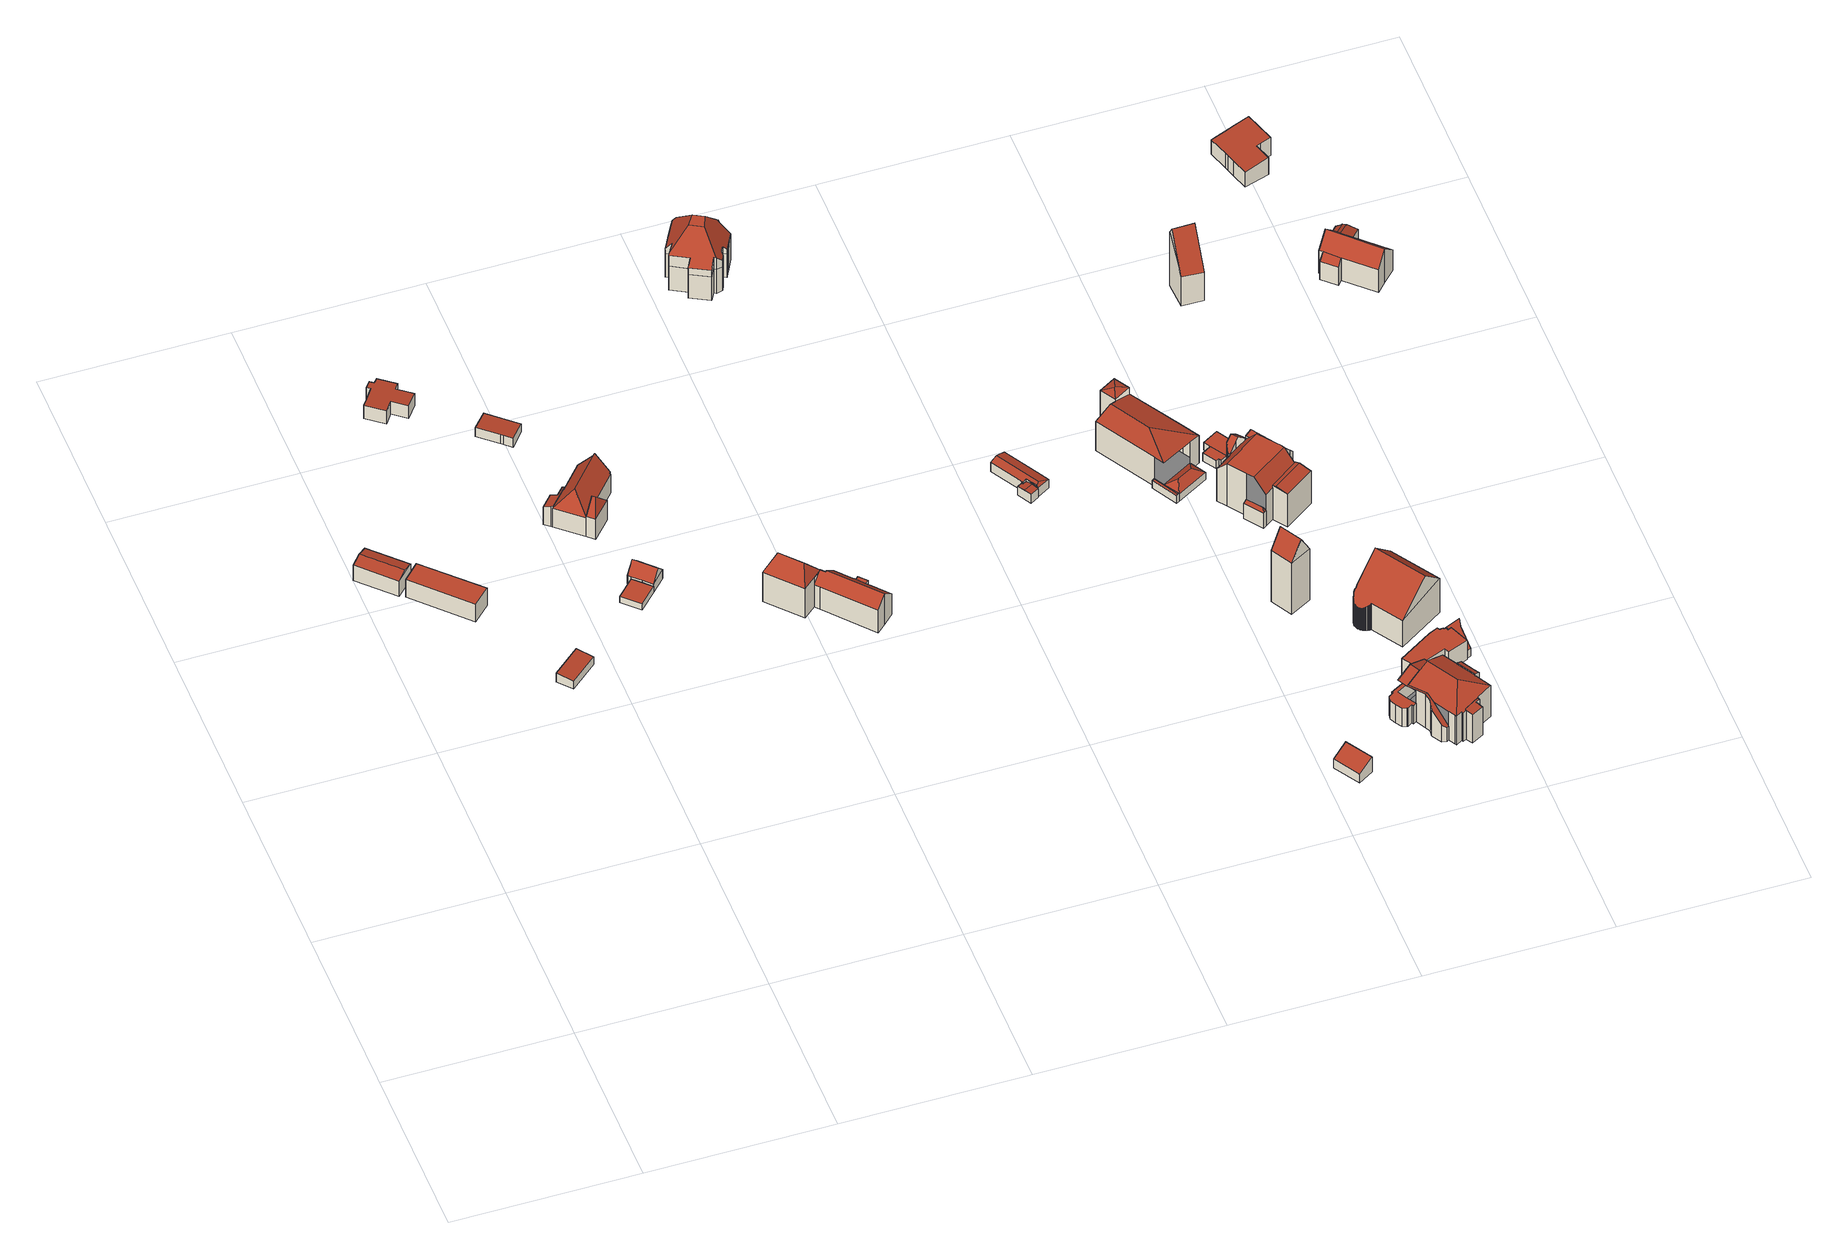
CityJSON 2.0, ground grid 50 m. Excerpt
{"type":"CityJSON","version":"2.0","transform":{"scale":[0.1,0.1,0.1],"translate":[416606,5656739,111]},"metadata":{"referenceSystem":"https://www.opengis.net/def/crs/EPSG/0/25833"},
"CityObjects":{
"building1":{"type":"Building","attributes":{"Dachtyp_tdc":"tdcGableRoof","Gemeindeschluessel":14612000,"Dachneigung":13.17,"QualitaetDacherkennung":85,"Geometrietyp2DReferenz":"3000","measuredHeight":6.03,"function":"31001_2000","roofType":"3100"},"geometry":[{"type":"Solid","lod":"2","boundaries":[[[[0,1,2,3]],[[1,4,5,2]],[[4,6,7,5]],[[6,0,3,7]],[[4,1,8]],[[0,6,9]],[[1,0,9,8]],[[6,4,8,9]],[[3,2,5,7]]]],"semantics":{"surfaces":[{"type":"WallSurface"},{"type":"RoofSurface"},{"type":"GroundSurface"}],"values":[[0,0,0,0,0,0,1,1,2]]}}]},
"building2":{"type":"Building","attributes":{"Dachtyp_tdc":"tdcPolyFlatRoof","Gemeindeschluessel":14612000,"Dachneigung":0,"QualitaetDacherkennung":91,"Geometrietyp2DReferenz":"3000","measuredHeight":6.03,"function":"31001_2000","roofType":"1000"},"geometry":[{"type":"Solid","lod":"2","boundaries":[[[[10,11,12,13]],[[11,14,15,12]],[[14,16,17,15]],[[16,10,13,17]],[[16,14,11,10]],[[13,12,15,17]]]],"semantics":{"surfaces":[{"type":"WallSurface"},{"type":"RoofSurface"},{"type":"GroundSurface"}],"values":[[0,0,0,0,1,2]]}}]},
"building3":{"type":"Building","attributes":{"Dachtyp_tdc":"tdcPolyFlatRoof","Gemeindeschluessel":14612000,"Dachneigung":5.56,"QualitaetDacherkennung":81,"Geometrietyp2DReferenz":"3000","measuredHeight":3.02,"function":"31001_2000","roofType":"2100"},"geometry":[{"type":"Solid","lod":"2","boundaries":[[[[18,19,20,21]],[[19,22,23,20]],[[22,24,25,23]],[[24,18,21,25]],[[24,22,19,18]],[[21,20,23,25]]]],"semantics":{"surfaces":[{"type":"WallSurface"},{"type":"RoofSurface"},{"type":"GroundSurface"}],"values":[[0,0,0,0,1,2]]}}]},
"building4":{"type":"Building","attributes":{"Dachtyp_tdc":"tdcPolyFlatRoof","Gemeindeschluessel":14612000,"Dachneigung":2.77,"QualitaetDacherkennung":73,"Geometrietyp2DReferenz":"3000","measuredHeight":4.66,"function":"31001_9998","roofType":"2100"},"geometry":[{"type":"Solid","lod":"2","boundaries":[[[[26,27,28,29]],[[27,30,31,28]],[[30,32,33,31]],[[32,34,35,33]],[[34,36,37,35]],[[36,38,39,37]],[[38,40,41,39]],[[40,42,43,41]],[[42,44,45,43]],[[44,46,47,45]],[[46,48,49,47]],[[48,50,51,49]],[[50,26,29,51]],[[50,48,46,44,42,40,38,36,34,32,30,27,26]],[[29,28,31,33,35,37,39,41,43,45,47,49,51]]]],"semantics":{"surfaces":[{"type":"WallSurface"},{"type":"RoofSurface"},{"type":"GroundSurface"}],"values":[[0,0,0,0,0,0,0,0,0,0,0,0,0,1,2]]}}]},
"building5":{"type":"Building","attributes":{"Gemeindeschluessel":14612000,"Dachtyp_tdc":"tdcPolyFlatRoof","Dachneigung":0,"QualitaetDacherkennung":40,"Geometrietyp2DReferenz":"3000","measuredHeight":2.07,"function":"31001_2000","roofType":"1000"},"geometry":[{"type":"Solid","lod":"2","boundaries":[[[[52,53,54,55]],[[53,56,57,54]],[[56,58,59,57]],[[58,60,61,59]],[[60,52,55,61]],[[60,58,56,53,52]],[[55,54,57,59,61]]]],"semantics":{"surfaces":[{"type":"WallSurface"},{"type":"RoofSurface"},{"type":"GroundSurface"}],"values":[[0,0,0,0,0,1,2]]}}]},
"building6":{"type":"Building","attributes":{"Dachtyp_tdc":"tdcPolyFlatRoof","Gemeindeschluessel":14612000,"Dachneigung":3.18,"QualitaetDacherkennung":81,"Geometrietyp2DReferenz":"3000","measuredHeight":3.06,"function":"31001_9998","roofType":"2100"},"geometry":[{"type":"Solid","lod":"2","boundaries":[[[[62,63,64,65]],[[63,66,67,64]],[[66,68,69,67]],[[68,70,71,69]],[[70,72,73,71]],[[72,62,65,73]],[[72,70,68,66,63,62]],[[65,64,67,69,71,73]]]],"semantics":{"surfaces":[{"type":"WallSurface"},{"type":"RoofSurface"},{"type":"GroundSurface"}],"values":[[0,0,0,0,0,0,1,2]]}}]},
"building7":{"type":"Building","attributes":{"Dachtyp_tdc":"tdcFreeFormRoof","Gemeindeschluessel":14612000,"Dachneigung":47.57,"QualitaetDacherkennung":72,"Geometrietyp2DReferenz":"3000","measuredHeight":5.8,"function":"31001_2000","roofType":"5000"},"geometry":[{"type":"Solid","lod":"2","boundaries":[[[[74,75,76,77]],[[75,78,79,76]],[[78,80,61,79]],[[80,81,59,61]],[[81,82,57,59]],[[82,74,77,57]],[[83,78,75,84]],[[81,80,83,84,74,82]],[[80,78,83]],[[75,74,84]],[[77,76,79,61,59,57]]]],"semantics":{"surfaces":[{"type":"WallSurface"},{"type":"RoofSurface"},{"type":"GroundSurface"}],"values":[[0,0,0,0,0,0,1,1,0,0,2]]}}]},
"building8":{"type":"Building","attributes":{"Gemeindeschluessel":14612000,"Geometrietyp2DReferenz":"3000","function":"31001_9998","roofType":"9999"},"children":["building8-1","building8-2","building8-3"]},
"building8-1":{"type":"BuildingPart","attributes":{"Dachtyp_tdc":"tdcHipAndGableRoof","Dachneigung":66.79,"QualitaetDacherkennung":45,"Geometrietyp2DReferenz":"3000","measuredHeight":10.46,"roofType":"5000"},"parents":["building8"],"geometry":[{"type":"MultiSurface","lod":"2","boundaries":[[[85,86,87,88,89]],[[86,90,91,87]],[[90,92,93,94,91]],[[90,86,95]],[[85,92,96]],[[86,85,96,95]],[[92,90,95,96]],[[88,87,91,94]]],"semantics":{"surfaces":[{"type":"WallSurface"},{"type":"RoofSurface"},{"type":"GroundSurface"}],"values":[0,0,0,1,0,1,1,2]}}]},
"building8-2":{"type":"BuildingPart","attributes":{"Dachtyp_tdc":"tdcFreeFormRoof","Dachneigung":50.37,"QualitaetDacherkennung":22,"Geometrietyp2DReferenz":"3000","measuredHeight":11.57,"roofType":"5000"},"parents":["building8"],"geometry":[{"type":"MultiSurface","lod":"2","boundaries":[[[97,89,88,98]],[[93,99,100,94]],[[101,102,103,104]],[[102,105,106,103]],[[105,107,108,106]],[[107,109,110,108]],[[109,111,112,110]],[[111,113,114,112]],[[113,97,98,114]],[[109,107,105,102,101,99,115]],[[99,93,115]],[[93,89,97,113,111,109,115]],[[98,88,94,100,104,103,106,108,110,112,114]]],"semantics":{"surfaces":[{"type":"WallSurface"},{"type":"RoofSurface"},{"type":"GroundSurface"}],"values":[0,0,0,0,0,0,0,0,0,1,1,1,2]}}]},
"building8-3":{"type":"BuildingPart","attributes":{"Dachtyp_tdc":"tdcPolyFlatRoof","Dachneigung":22.2,"QualitaetDacherkennung":51,"Geometrietyp2DReferenz":"3000","measuredHeight":7.15,"roofType":"2100"},"parents":["building8"],"geometry":[{"type":"MultiSurface","lod":"2","boundaries":[[[116,117,118,100,99]],[[117,119,120,118]],[[119,121,122,120]],[[121,123,124,122]],[[123,125,126,124]],[[125,127,101,104,126]],[[127,125,123,121,119,117,116]],[[100,118,120,122,124,126,104]]],"semantics":{"surfaces":[{"type":"WallSurface"},{"type":"RoofSurface"},{"type":"GroundSurface"}],"values":[0,0,0,0,0,0,1,2]}}]},
"building9":{"type":"Building","attributes":{"Gemeindeschluessel":14612000,"Geometrietyp2DReferenz":"3000","function":"31001_9998","roofType":"9999"},"children":["building9-1","building9-2","building9-3"]},
"building9-1":{"type":"BuildingPart","attributes":{"Dachtyp_tdc":"tdcGableRoof","Dachneigung":41.92,"QualitaetDacherkennung":69,"Geometrietyp2DReferenz":"3000","measuredHeight":10.55,"roofType":"3100"},"parents":["building9"],"geometry":[{"type":"MultiSurface","lod":"2","boundaries":[[[128,129,130,131]],[[132,133,134,135,136]],[[133,137,138,134]],[[137,139,140,138]],[[139,141,142,140]],[[141,143,144,145,142]],[[146,147,148,149,150]],[[147,151,152,148]],[[151,153,154,152]],[[153,155,156,154]],[[155,128,131,156]],[[153,151,147,146,143,141,139,137]],[[137,133,132,157,129,128,155,153]],[[130,135,134,138,140,142,145,149,148,152,154,156,131]]],"semantics":{"surfaces":[{"type":"WallSurface"},{"type":"RoofSurface"},{"type":"GroundSurface"}],"values":[0,0,0,0,0,0,0,0,0,0,0,1,1,2]}}]},
"building9-2":{"type":"BuildingPart","attributes":{"Dachtyp_tdc":"tdcHipRoof","Dachneigung":51.17,"QualitaetDacherkennung":69,"Geometrietyp2DReferenz":"3000","measuredHeight":14.7,"roofType":"3200"},"parents":["building9"],"geometry":[{"type":"MultiSurface","lod":"2","boundaries":[[[158,159,160,161]],[[159,162,163,160]],[[162,164,165,163]],[[164,136,135,165]],[[166,167,168,130,129]],[[167,158,161,168]],[[169,158,170]],[[167,171,172,173]],[[158,167,173,170]],[[172,174,175,169,170,173]],[[164,174,172,136]],[[162,175,174,164]],[[136,172,171,166,157]],[[166,171,167]],[[158,169,159]],[[159,169,175,162]],[[161,160,163,165,135,130,168]]],"semantics":{"surfaces":[{"type":"WallSurface"},{"type":"RoofSurface"},{"type":"GroundSurface"}],"values":[0,0,0,0,0,0,1,1,1,1,0,0,0,0,0,0,2]}}]},
"building9-3":{"type":"BuildingPart","attributes":{"Dachtyp_tdc":"tdcPolyFlatRoof","Dachneigung":0,"QualitaetDacherkennung":66,"Geometrietyp2DReferenz":"3000","measuredHeight":6.17,"roofType":"1000"},"parents":["building9"],"geometry":[{"type":"MultiSurface","lod":"2","boundaries":[[[144,176,177,145]],[[176,178,179,177]],[[178,150,149,179]],[[150,178,176,144]],[[145,177,179,149]]],"semantics":{"surfaces":[{"type":"WallSurface"},{"type":"RoofSurface"},{"type":"GroundSurface"}],"values":[0,0,0,1,2]}}]},
"building10":{"type":"Building","attributes":{"Dachtyp_tdc":"tdcFreeFormRoof","Gemeindeschluessel":14612000,"Dachneigung":52.47,"QualitaetDacherkennung":26,"Geometrietyp2DReferenz":"3000","measuredHeight":16.46,"function":"31001_9998","roofType":"5000"},"geometry":[{"type":"Solid","lod":"2","boundaries":[[[[180,181,182,183]],[[181,184,185,182]],[[184,186,187,185]],[[186,188,189,187]],[[188,190,191,189]],[[190,192,193,191]],[[192,194,195,193]],[[194,196,197,195]],[[196,198,199,197]],[[198,200,201,199]],[[200,202,203,201]],[[202,204,205,203]],[[204,206,207,205]],[[206,208,209,207]],[[208,210,211,209]],[[210,212,213,211]],[[212,214,215,213]],[[214,216,217,215]],[[216,218,219,217]],[[218,220,221,219]],[[220,222,223,221]],[[222,224,225,223]],[[224,226,227,225]],[[226,228,229,227]],[[228,230,231,229]],[[230,232,233,231]],[[232,180,183,233]],[[234,235,236,196,194,237,238,239,240,241]],[[242,243,244,245,246,247,248,241,240,249,250,251,252,253,254]],[[255,256,257,258,259,260,250,249,261]],[[238,262,263,264,265,266,255,261,239]],[[249,240,239,261]],[[181,266,265,184]],[[180,256,255,266,181]],[[184,265,264,186]],[[186,264,263,188]],[[188,263,262,190]],[[190,262,238,237,192]],[[226,260,259,228]],[[224,251,250,260,226]],[[228,259,258,230]],[[230,258,257,232]],[[232,257,256,180]],[[218,254,253,220]],[[216,242,254,218]],[[220,253,252,222]],[[222,252,251,224]],[[204,248,247,206]],[[202,234,241,248,204]],[[206,247,246,208]],[[208,246,245,210]],[[210,245,244,212]],[[212,244,243,214]],[[192,237,194]],[[196,236,198]],[[198,236,235,200]],[[200,235,234,202]],[[214,243,242,216]],[[183,182,185,187,189,191,193,195,197,199,201,203,205,207,209,211,213,215,217,219,221,223,225,227,229,231,233]]]],"semantics":{"surfaces":[{"type":"WallSurface"},{"type":"RoofSurface"},{"type":"GroundSurface"}],"values":[[0,0,0,0,0,0,0,0,0,0,0,0,0,0,0,0,0,0,0,0,0,0,0,0,0,0,0,1,1,1,1,1,0,0,0,0,0,0,0,0,0,0,0,0,0,0,0,0,0,0,0,0,0,0,0,0,0,0,2]]}}]},
"building11":{"type":"Building","attributes":{"Dachtyp_tdc":"tdcFreeFormRoof","Gemeindeschluessel":14612000,"Dachneigung":10.63,"QualitaetDacherkennung":41,"Geometrietyp2DReferenz":"3000","measuredHeight":3.29,"function":"31001_9998","roofType":"5000"},"geometry":[{"type":"Solid","lod":"2","boundaries":[[[[267,268,269,270]],[[268,271,272,269]],[[271,273,274,272]],[[273,275,276,274]],[[275,277,278,276]],[[277,267,270,278]],[[279,271,268,267,277,280]],[[275,273,279,280]],[[273,271,279]],[[277,275,280]],[[270,269,272,274,276,278]]]],"semantics":{"surfaces":[{"type":"WallSurface"},{"type":"RoofSurface"},{"type":"GroundSurface"}],"values":[[0,0,0,0,0,0,1,1,0,0,2]]}}]},
"building12":{"type":"Building","attributes":{"Dachtyp_tdc":"tdcFreeFormRoof","Gemeindeschluessel":14612000,"Dachneigung":19.83,"QualitaetDacherkennung":53,"Geometrietyp2DReferenz":"3000","measuredHeight":3.89,"function":"31001_9998","roofType":"5000"},"geometry":[{"type":"Solid","lod":"2","boundaries":[[[[281,282,283,284]],[[282,285,286,283]],[[285,287,288,286]],[[287,289,290,288]],[[289,291,292,290]],[[291,293,294,292]],[[293,295,296,294]],[[295,281,284,296]],[[287,297,298,289]],[[297,287,285,282,299]],[[295,293,291,298,297,299,281]],[[291,289,298]],[[282,281,299]],[[284,283,286,288,290,292,294,296]]]],"semantics":{"surfaces":[{"type":"WallSurface"},{"type":"RoofSurface"},{"type":"GroundSurface"}],"values":[[0,0,0,0,0,0,0,0,1,1,1,0,0,2]]}}]},
"building13":{"type":"Building","attributes":{"Dachtyp_tdc":"tdcPolyFlatRoof","Gemeindeschluessel":14612000,"Dachneigung":25.22,"QualitaetDacherkennung":57,"Geometrietyp2DReferenz":"3000","measuredHeight":5.28,"function":"31001_9998","roofType":"2100"},"geometry":[{"type":"Solid","lod":"2","boundaries":[[[[300,301,302,303]],[[301,304,305,302]],[[304,306,307,305]],[[306,300,303,307]],[[306,304,301,300]],[[303,302,305,307]]]],"semantics":{"surfaces":[{"type":"WallSurface"},{"type":"RoofSurface"},{"type":"GroundSurface"}],"values":[[0,0,0,0,1,2]]}}]},
"building14":{"type":"Building","attributes":{"Gemeindeschluessel":14612000,"Geometrietyp2DReferenz":"3000","function":"31001_9998","roofType":"9999"},"children":["building14-1","building14-2","building14-3","building14-4"]},
"building14-1":{"type":"BuildingPart","attributes":{"Dachtyp_tdc":"tdcFreeFormRoof","Dachneigung":28.53,"QualitaetDacherkennung":23,"Geometrietyp2DReferenz":"3000","measuredHeight":2.93,"roofType":"5000"},"parents":["building14"],"geometry":[{"type":"MultiSurface","lod":"2","boundaries":[[[308,309,310,311,312]],[[309,313,314,310]],[[313,315,316,314]],[[317,315,313]],[[318,317,313,309]],[[318,309,308]],[[317,318,308,319,315]],[[311,310,314,316,320]]],"semantics":{"surfaces":[{"type":"WallSurface"},{"type":"RoofSurface"},{"type":"GroundSurface"}],"values":[0,0,0,1,1,1,1,2]}}]},
"building14-2":{"type":"BuildingPart","attributes":{"Dachtyp_tdc":"tdcFreeFormRoof","Dachneigung":36.06,"QualitaetDacherkennung":13,"Geometrietyp2DReferenz":"3000","measuredHeight":4.24,"roofType":"5000"},"parents":["building14"],"geometry":[{"type":"MultiSurface","lod":"2","boundaries":[[[321,322,323,324]],[[322,312,311,323]],[[325,326,312]],[[327,325,312,322]],[[327,322,321]],[[325,327,321,326]],[[324,323,311,320]]],"semantics":{"surfaces":[{"type":"WallSurface"},{"type":"RoofSurface"},{"type":"GroundSurface"}],"values":[0,0,1,1,1,1,2]}}]},
"building14-3":{"type":"BuildingPart","attributes":{"Dachtyp_tdc":"tdcFreeFormRoof","Dachneigung":19.05,"QualitaetDacherkennung":64,"Geometrietyp2DReferenz":"3000","measuredHeight":12.82,"roofType":"5000"},"parents":["building14"],"geometry":[{"type":"MultiSurface","lod":"2","boundaries":[[[328,329,330,331,332]],[[329,333,334,330]],[[333,335,336,337,334]],[[338,335,333]],[[339,338,333,329]],[[339,329,328]],[[338,339,328,335]],[[331,330,334,337]]],"semantics":{"surfaces":[{"type":"WallSurface"},{"type":"RoofSurface"},{"type":"GroundSurface"}],"values":[0,0,0,1,1,1,1,2]}}]},
"building14-4":{"type":"BuildingPart","attributes":{"Dachtyp_tdc":"tdcHipAndGableRoof","Dachneigung":18.09,"QualitaetDacherkennung":35,"Geometrietyp2DReferenz":"3000","measuredHeight":11.97,"roofType":"5000"},"parents":["building14"],"geometry":[{"type":"MultiSurface","lod":"2","boundaries":[[[340,332,331,341]],[[336,342,343,337]],[[342,344,345,343]],[[344,346,347,345]],[[346,348,349,347]],[[348,350,321,324,349]],[[351,352,353,316,315]],[[354,350,348,355]],[[348,346,344,342,336,332,340,355]],[[340,352,351,354,355]],[[341,331,337,343,345,347,349,324,320,316,353]],[[352,340,341,353]]],"semantics":{"surfaces":[{"type":"WallSurface"},{"type":"RoofSurface"},{"type":"GroundSurface"}],"values":[0,0,0,0,0,0,0,1,1,1,2,0]}}]},
"building15":{"type":"Building","attributes":{"Dachtyp_tdc":"tdcFreeFormRoof","Gemeindeschluessel":14612000,"Dachneigung":60.41,"QualitaetDacherkennung":5,"Geometrietyp2DReferenz":"3000","measuredHeight":23.59,"function":"31001_9998","roofType":"5000"},"geometry":[{"type":"Solid","lod":"2","boundaries":[[[[356,357,358,359]],[[357,360,361,358]],[[360,362,363,361]],[[362,356,359,363]],[[364,362,360]],[[365,364,360,357]],[[365,357,356]],[[364,365,356,362]],[[359,358,361,363]]]],"semantics":{"surfaces":[{"type":"WallSurface"},{"type":"RoofSurface"},{"type":"GroundSurface"}],"values":[[0,0,0,0,0,1,0,1,2]]}}]},
"building16":{"type":"Building","attributes":{"Gemeindeschluessel":14612000,"Geometrietyp2DReferenz":"3000","function":"31001_9998","roofType":"9999"},"children":["building16-1","building16-2","building16-3","building16-4","building16-5","building16-6"]},
"building16-1":{"type":"BuildingPart","attributes":{"Dachtyp_tdc":"tdcPolyFlatRoof","Dachneigung":9.33,"QualitaetDacherkennung":47,"Geometrietyp2DReferenz":"3000","measuredHeight":10.05,"roofType":"2100"},"parents":["building16"],"geometry":[{"type":"MultiSurface","lod":"2","boundaries":[[[366,367,368,369]],[[367,370,371,368]],[[370,372,373,371]],[[372,374,375,373]],[[374,376,377,375]],[[378,376,374,372,370,367,366]],[[369,368,371,373,375,377,379]]],"semantics":{"surfaces":[{"type":"WallSurface"},{"type":"RoofSurface"},{"type":"GroundSurface"}],"values":[0,0,0,0,0,1,2]}}]},
"building16-2":{"type":"BuildingPart","attributes":{"Dachtyp_tdc":"tdcGableRoof","Dachneigung":22.88,"QualitaetDacherkennung":58,"Geometrietyp2DReferenz":"3000","measuredHeight":12.39,"roofType":"3100"},"parents":["building16"],"geometry":[{"type":"MultiSurface","lod":"2","boundaries":[[[380,381,382,383]],[[380,384,385]],[[381,380,385,386,387,388]],[[384,389,386,385]],[[383,382,390,391,392,393,394]]],"semantics":{"surfaces":[{"type":"WallSurface"},{"type":"RoofSurface"},{"type":"GroundSurface"}],"values":[0,0,1,1,2]}}]},
"building16-3":{"type":"BuildingPart","attributes":{"Dachtyp_tdc":"tdcGableRoof","Dachneigung":45.48,"QualitaetDacherkennung":10,"Geometrietyp2DReferenz":"3000","measuredHeight":11.79,"roofType":"3100"},"parents":["building16"],"geometry":[{"type":"MultiSurface","lod":"2","boundaries":[[[395,396,397,398]],[[396,399,400,397]],[[399,401,402,400]],[[401,403,404,402]],[[403,405,406,404]],[[405,407,408,409,406]],[[405,403,401,399,396,395,410,411]],[[411,412,389,407,405]],[[391,413,398,397,400,402,404,406,409,392]]],"semantics":{"surfaces":[{"type":"WallSurface"},{"type":"RoofSurface"},{"type":"GroundSurface"}],"values":[0,0,0,0,0,0,1,1,2]}}]},
"building16-4":{"type":"BuildingPart","attributes":{"Dachtyp_tdc":"tdcPolyFlatRoof","Dachneigung":0,"QualitaetDacherkennung":42,"Geometrietyp2DReferenz":"3000","measuredHeight":6.34,"roofType":"1000"},"parents":["building16"],"geometry":[{"type":"MultiSurface","lod":"2","boundaries":[[[414,415,416,417]],[[415,418,419,416]],[[418,420,421,419]],[[420,422,423,421]],[[422,424,425,423]],[[424,426,427,425]],[[426,428,429,427]],[[428,430,431,429]],[[430,432,433,431]],[[432,434,435,433]],[[434,436,437,435]],[[436,438,439,437]],[[438,440,394,439]],[[408,414,417,409]],[[408,441,442,440,438,436,434,432,430,428,426,424,422,420,418,415,414]],[[417,416,419,421,423,425,427,429,431,433,435,437,439,394,393,392,409]]],"semantics":{"surfaces":[{"type":"WallSurface"},{"type":"RoofSurface"},{"type":"GroundSurface"}],"values":[0,0,0,0,0,0,0,0,0,0,0,0,0,0,1,2]}}]},
"building16-5":{"type":"BuildingPart","attributes":{"Dachtyp_tdc":"tdcPolyFlatRoof","Dachneigung":22.02,"QualitaetDacherkennung":49,"Geometrietyp2DReferenz":"3000","measuredHeight":11.39,"roofType":"2100"},"parents":["building16"],"geometry":[{"type":"MultiSurface","lod":"2","boundaries":[[[443,444,445,446,447]],[[444,448,449,445]],[[448,450,451,449]],[[450,452,453,451]],[[452,454,455,456,453]],[[452,450,448,444,443,454]],[[456,446,445,449,451,453]]],"semantics":{"surfaces":[{"type":"WallSurface"},{"type":"RoofSurface"},{"type":"GroundSurface"}],"values":[0,0,0,0,0,1,2]}}]},
"building16-6":{"type":"BuildingPart","attributes":{"Dachtyp_tdc":"tdcHipAndGableRoof","Dachneigung":23.4,"QualitaetDacherkennung":50,"Geometrietyp2DReferenz":"3000","measuredHeight":13.14,"roofType":"5000"},"parents":["building16"],"geometry":[{"type":"MultiSurface","lod":"2","boundaries":[[[457,458,459,382,381]],[[458,460,445,459]],[[460,447,446,445]],[[455,461,462,456]],[[461,463,369,462]],[[463,366,369]],[[464,465,377,376]],[[464,466,467,465]],[[466,468,469,467]],[[468,470,471,469]],[[470,472,395,398,471]],[[468,466,464,376,473,463,461,474]],[[461,455,447,460,458,457,475,474]],[[475,387,476,477,478,410,472,470,468,474]],[[391,390,382,459,445,446,456,462,369,379,377,465,467,469,471,398,413]]],"semantics":{"surfaces":[{"type":"WallSurface"},{"type":"RoofSurface"},{"type":"GroundSurface"}],"values":[0,0,0,0,0,0,0,0,0,0,0,1,1,1,2]}}]},
"building17":{"type":"Building","attributes":{"Gemeindeschluessel":14612000,"Geometrietyp2DReferenz":"3000","function":"31001_9998","roofType":"9999"},"children":["building17-1","building17-2","building17-3","building17-4","building17-5"]},
"building17-1":{"type":"BuildingPart","attributes":{"Dachtyp_tdc":"tdcGableRoof","Dachneigung":51.55,"QualitaetDacherkennung":28,"Geometrietyp2DReferenz":"3000","measuredHeight":12.65,"roofType":"3100"},"parents":["building17"],"geometry":[{"type":"MultiSurface","lod":"2","boundaries":[[[479,480,481,482]],[[480,483,484,481]],[[483,485,486,484]],[[485,487,488,486]],[[487,489,490,488]],[[489,491,492,490]],[[491,493,494,492]],[[479,482,495]],[[491,489,487,485,483,480]],[[480,479,496,497,493,491]],[[481,484,486,488,490,492,494,498,499,482]]],"semantics":{"surfaces":[{"type":"WallSurface"},{"type":"RoofSurface"},{"type":"GroundSurface"}],"values":[0,0,0,0,0,0,0,0,1,1,2]}}]},
"building17-2":{"type":"BuildingPart","attributes":{"Dachtyp_tdc":"tdcFreeFormRoof","Dachneigung":68.18,"QualitaetDacherkennung":27,"Geometrietyp2DReferenz":"3000","measuredHeight":6.44,"roofType":"5000"},"parents":["building17"],"geometry":[{"type":"MultiSurface","lod":"2","boundaries":[[[500,501,502,503]],[[501,504,505,502]],[[504,506,507,505]],[[508,506,504]],[[509,508,504,501]],[[509,501,500]],[[508,509,500,510,506]],[[503,502,505,507,511]]],"semantics":{"surfaces":[{"type":"WallSurface"},{"type":"RoofSurface"},{"type":"GroundSurface"}],"values":[0,0,0,1,1,1,1,2]}}]},
"building17-3":{"type":"BuildingPart","attributes":{"Dachtyp_tdc":"tdcFreeFormRoof","Dachneigung":44.07,"QualitaetDacherkennung":43,"Geometrietyp2DReferenz":"3000","measuredHeight":14.79,"roofType":"5000"},"parents":["building17"],"geometry":[{"type":"MultiSurface","lod":"2","boundaries":[[[495,512,513,499,482]],[[514,515,516,517,518]],[[515,519,520,516]],[[519,521,522,520]],[[521,523,524,522]],[[523,525,526,524]],[[525,495,482,526]],[[521,519,515,514,527]],[[527,512,495,525,523,521]],[[482,499,528,517,516,520,522,524,526]]],"semantics":{"surfaces":[{"type":"WallSurface"},{"type":"RoofSurface"},{"type":"GroundSurface"}],"values":[0,0,0,0,0,0,0,1,1,2]}}]},
"building17-4":{"type":"BuildingPart","attributes":{"Dachtyp_tdc":"tdcCutGableRoof","Dachneigung":1.66,"QualitaetDacherkennung":47,"Geometrietyp2DReferenz":"3000","measuredHeight":14.88,"roofType":"9999"},"parents":["building17"],"geometry":[{"type":"MultiSurface","lod":"2","boundaries":[[[529,518,517,530]],[[531,532,533,494,493]],[[532,534,535,533]],[[536,537,500,503,538]],[[539,540,541,507,506]],[[540,529,530,541]],[[542,537,536,534,532]],[[543,496,513,544,518,529,540]],[[532,531,543,540,539,542]],[[530,517,528,499,498,494,533,535,538,503,511,507,541]]],"semantics":{"surfaces":[{"type":"WallSurface"},{"type":"RoofSurface"},{"type":"GroundSurface"}],"values":[0,0,0,0,0,0,1,1,1,2]}}]},
"building17-5":{"type":"BuildingPart","attributes":{"Dachtyp_tdc":"tdcGableRoof","Dachneigung":11.51,"QualitaetDacherkennung":51,"Geometrietyp2DReferenz":"3000","measuredHeight":12.06,"roofType":"3100"},"parents":["building17"],"geometry":[{"type":"MultiSurface","lod":"2","boundaries":[[[545,546,547,548]],[[546,549,536,538,547]],[[550,545,548,535,534]],[[549,546,551]],[[545,550,552]],[[546,545,552,551]],[[550,549,551,552]],[[548,547,538,535]]],"semantics":{"surfaces":[{"type":"WallSurface"},{"type":"RoofSurface"},{"type":"GroundSurface"}],"values":[0,0,0,0,0,1,1,2]}}]},
"building18":{"type":"Building","attributes":{"Gemeindeschluessel":14612000,"Geometrietyp2DReferenz":"3000","function":"31001_9998","roofType":"9999"},"children":["building18-1","building18-2"]},
"building18-1":{"type":"BuildingPart","attributes":{"Dachtyp_tdc":"tdcPolyFlatRoof","Dachneigung":0,"QualitaetDacherkennung":80,"Geometrietyp2DReferenz":"3000","measuredHeight":2.77,"roofType":"1000"},"parents":["building18"],"geometry":[{"type":"MultiSurface","lod":"2","boundaries":[[[553,554,555,556]],[[553,557,558,554]],[[557,559,560,558]],[[559,561,562,560]],[[561,563,564,562]],[[561,559,557,553,556,563]],[[564,555,554,558,560,562]]],"semantics":{"surfaces":[{"type":"WallSurface"},{"type":"RoofSurface"},{"type":"GroundSurface"}],"values":[0,0,0,0,0,1,2]}}]},
"building18-2":{"type":"BuildingPart","attributes":{"Dachtyp_tdc":"tdcPolyFlatRoof","Dachneigung":0,"QualitaetDacherkennung":78,"Geometrietyp2DReferenz":"3000","measuredHeight":2.74,"roofType":"1000"},"parents":["building18"],"geometry":[{"type":"MultiSurface","lod":"2","boundaries":[[[565,566,567,568]],[[566,569,570,567]],[[569,556,555,570]],[[563,565,568,564]],[[563,556,569,566,565]],[[568,567,570,555,564]]],"semantics":{"surfaces":[{"type":"WallSurface"},{"type":"RoofSurface"},{"type":"GroundSurface"}],"values":[0,0,0,0,1,2]}}]},
"building19":{"type":"Building","attributes":{"Dachtyp_tdc":"tdcPolyFlatRoof","Gemeindeschluessel":14612000,"Dachneigung":0,"QualitaetDacherkennung":41,"Geometrietyp2DReferenz":"3000","measuredHeight":6.71,"function":"31001_9998","roofType":"1000"},"geometry":[{"type":"Solid","lod":"2","boundaries":[[[[571,572,573,574]],[[572,575,576,573]],[[575,577,578,576]],[[577,579,580,578]],[[579,581,582,580]],[[581,583,584,582]],[[583,585,586,584]],[[585,587,588,586]],[[587,589,590,588]],[[589,591,592,590]],[[591,593,594,592]],[[593,595,596,594]],[[595,597,598,596]],[[597,599,600,598]],[[599,601,602,600]],[[601,603,604,602]],[[603,605,606,604]],[[605,607,608,606]],[[607,609,610,608]],[[609,611,612,610]],[[611,613,614,612]],[[613,615,616,614]],[[615,617,618,616]],[[617,619,620,618]],[[619,621,622,620]],[[621,623,624,622]],[[623,625,626,624]],[[625,627,628,626]],[[627,571,574,628]],[[627,625,623,621,619,617,615,613,611,609,607,605,603,601,599,597,595,593,591,589,587,585,583,581,579,577,575,572,571]],[[574,573,576,578,580,582,584,586,588,590,592,594,596,598,600,602,604,606,608,610,612,614,616,618,620,622,624,626,628]]]],"semantics":{"surfaces":[{"type":"WallSurface"},{"type":"RoofSurface"},{"type":"GroundSurface"}],"values":[[0,0,0,0,0,0,0,0,0,0,0,0,0,0,0,0,0,0,0,0,0,0,0,0,0,0,0,0,0,1,2]]}}]},
"building20":{"type":"Building","attributes":{"Dachtyp_tdc":"tdcFreeFormRoof","Gemeindeschluessel":14612000,"Dachneigung":43.53,"QualitaetDacherkennung":44,"Geometrietyp2DReferenz":"3000","measuredHeight":17.5,"function":"31001_9998","roofType":"5000"},"geometry":[{"type":"Solid","lod":"2","boundaries":[[[[629,630,631,632]],[[630,633,634,631]],[[633,635,636,634]],[[635,637,638,636]],[[637,639,640,638]],[[639,641,642,640]],[[641,643,644,642]],[[643,645,646,644]],[[645,647,648,646]],[[647,649,650,648]],[[649,651,652,650]],[[651,653,654,652]],[[653,655,656,654]],[[655,657,658,656]],[[657,659,660,658]],[[659,661,662,660]],[[661,663,664,662]],[[663,665,666,664]],[[665,667,668,666]],[[667,669,670,668]],[[669,671,672,670]],[[671,673,674,672]],[[673,675,676,674]],[[675,677,678,676]],[[677,679,680,678]],[[679,681,682,680]],[[681,683,684,682]],[[683,685,686,684]],[[685,687,688,686]],[[687,689,690,688]],[[689,691,692,690]],[[691,693,694,692]],[[693,695,696,694]],[[695,697,698,696]],[[697,699,700,698]],[[699,701,702,700]],[[701,703,704,702]],[[703,705,706,704]],[[705,707,708,706]],[[707,709,710,708]],[[709,711,712,710]],[[711,713,714,712]],[[713,715,716,714]],[[715,629,632,716]],[[653,651,649,647,645,643,641,639,637,635,633,717,718,715,713,711,709,707,705,703,701,699,697,695,693,691,689,687,685,683,681,679,677,675,673,671,669,667,665,663,661,659,657,655]],[[717,630,629,718]],[[629,715,718]],[[633,630,717]],[[632,631,634,636,638,640,642,644,646,648,650,652,654,656,658,660,662,664,666,668,670,672,674,676,678,680,682,684,686,688,690,692,694,696,698,700,702,704,706,708,710,712,714,716]]]],"semantics":{"surfaces":[{"type":"WallSurface"},{"type":"RoofSurface"},{"type":"GroundSurface"}],"values":[[0,0,0,0,0,0,0,0,0,0,0,0,0,0,0,0,0,0,0,0,0,0,0,0,0,0,0,0,0,0,0,0,0,0,0,0,0,0,0,0,0,0,0,0,1,1,0,0,2]]}}]},
"building21":{"type":"Building","attributes":{"Dachtyp_tdc":"tdcFreeFormRoof","Gemeindeschluessel":14612000,"Dachneigung":68.09,"QualitaetDacherkennung":9,"Geometrietyp2DReferenz":"3000","measuredHeight":6.71,"function":"31001_9998","roofType":"5000"},"geometry":[{"type":"Solid","lod":"2","boundaries":[[[[719,720,721,722]],[[720,723,724,721]],[[723,725,726,724]],[[725,727,728,726]],[[727,729,730,728]],[[729,621,731,730]],[[621,732,733,731]],[[732,734,735,733]],[[734,736,737,735]],[[736,738,739,737]],[[738,740,741,739]],[[740,742,743,741]],[[742,744,745,743]],[[744,746,747,745]],[[746,748,749,747]],[[748,750,751,749]],[[750,752,753,751]],[[752,754,755,753]],[[754,756,757,755]],[[756,758,759,757]],[[758,760,761,759]],[[760,762,763,761]],[[762,764,765,763]],[[764,766,767,765]],[[766,719,722,767]],[[740,768,719,766,764,762,760,758,756,754,752,750,748,746,744,742]],[[720,768,740,738,736,734,732,621,729,727,725,723]],[[720,719,768]],[[722,721,724,726,728,730,731,733,735,737,739,741,743,745,747,749,751,753,755,757,759,761,763,765,767]]]],"semantics":{"surfaces":[{"type":"WallSurface"},{"type":"RoofSurface"},{"type":"GroundSurface"}],"values":[[0,0,0,0,0,0,0,0,0,0,0,0,0,0,0,0,0,0,0,0,0,0,0,0,0,1,1,0,2]]}}]},
"building22":{"type":"Building","attributes":{"name":"Schillerhäuschen","Gemeindeschluessel":14612000,"Dachtyp_tdc":"tdcGableRoof","Dachneigung":63.4,"QualitaetDacherkennung":11,"Geometrietyp2DReferenz":"3000","measuredHeight":21.41,"function":"31001_3034","roofType":"3100"},"geometry":[{"type":"Solid","lod":"2","boundaries":[[[[769,770,771,772]],[[770,773,774,771]],[[773,775,776,774]],[[775,769,772,776]],[[773,770,777]],[[769,775,778]],[[770,769,778,777]],[[775,773,777,778]],[[772,771,774,776]]]],"semantics":{"surfaces":[{"type":"WallSurface"},{"type":"RoofSurface"},{"type":"GroundSurface"}],"values":[[0,0,0,0,0,0,1,1,2]]}}]},
"building23":{"type":"Building","attributes":{"Gemeindeschluessel":14612000,"Geometrietyp2DReferenz":"3000","function":"31001_9998","roofType":"9999"},"children":["building23-1","building23-2","building23-3","building23-4"]},
"building23-1":{"type":"BuildingPart","attributes":{"Dachtyp_tdc":"tdcGableRoof","Dachneigung":46.29,"QualitaetDacherkennung":58,"Geometrietyp2DReferenz":"3000","measuredHeight":11.77,"roofType":"3100"},"parents":["building23"],"geometry":[{"type":"MultiSurface","lod":"2","boundaries":[[[779,780,781,782]],[[780,783,784,781]],[[783,785,786,784]],[[787,788,789,790]],[[788,791,792,789]],[[791,793,794,795,792]],[[796,779,782,797,798]],[[791,788,787,785,783,780]],[[780,779,796,799,800,793,791]],[[782,781,784,786,790,789,792,795,797]]],"semantics":{"surfaces":[{"type":"WallSurface"},{"type":"RoofSurface"},{"type":"GroundSurface"}],"values":[0,0,0,0,0,0,0,1,1,2]}}]},
"building23-2":{"type":"BuildingPart","attributes":{"Dachtyp_tdc":"tdcPolyFlatRoof","Dachneigung":36.17,"QualitaetDacherkennung":36,"Geometrietyp2DReferenz":"3000","measuredHeight":4.24,"roofType":"2100"},"parents":["building23"],"geometry":[{"type":"MultiSurface","lod":"2","boundaries":[[[801,802,803,804]],[[805,806,807,808]],[[806,801,804,807]],[[806,805,802,801]],[[804,803,808,807]]],"semantics":{"surfaces":[{"type":"WallSurface"},{"type":"RoofSurface"},{"type":"GroundSurface"}],"values":[0,0,0,1,2]}}]},
"building23-3":{"type":"BuildingPart","attributes":{"Dachtyp_tdc":"tdcPolyFlatRoof","Dachneigung":39.03,"QualitaetDacherkennung":32,"Geometrietyp2DReferenz":"3000","measuredHeight":7.88,"roofType":"2100"},"parents":["building23"],"geometry":[{"type":"MultiSurface","lod":"2","boundaries":[[[785,809,786]],[[809,810,811,786]],[[810,812,813,811]],[[812,787,790,813]],[[812,810,809,785,787]],[[790,786,811,813]]],"semantics":{"surfaces":[{"type":"WallSurface"},{"type":"RoofSurface"},{"type":"GroundSurface"}],"values":[0,0,0,0,1,2]}}]},
"building23-4":{"type":"BuildingPart","attributes":{"Dachtyp_tdc":"tdcFreeFormRoof","Dachneigung":52.89,"QualitaetDacherkennung":29,"Geometrietyp2DReferenz":"3000","measuredHeight":7.22,"roofType":"5000"},"parents":["building23"],"geometry":[{"type":"MultiSurface","lod":"2","boundaries":[[[814,815,816,803,802]],[[815,798,797,816]],[[817,815,814]],[[818,817,814,794,800]],[[817,818,799,798,815]],[[797,795,808,803,816]]],"semantics":{"surfaces":[{"type":"WallSurface"},{"type":"RoofSurface"},{"type":"GroundSurface"}],"values":[0,0,1,1,1,2]}}]},
"building24":{"type":"Building","attributes":{"Dachtyp_tdc":"tdcPolyFlatRoof","Gemeindeschluessel":14612000,"Dachneigung":6.78,"QualitaetDacherkennung":54,"Geometrietyp2DReferenz":"3000","measuredHeight":6.38,"function":"31001_9998","roofType":"2100"},"geometry":[{"type":"Solid","lod":"2","boundaries":[[[[819,820,821,822]],[[820,823,824,821]],[[823,825,826,824]],[[825,827,828,826]],[[827,829,830,828]],[[829,831,832,830]],[[831,833,834,832]],[[833,835,836,834]],[[835,837,838,836]],[[837,839,840,838]],[[839,841,842,840]],[[841,843,844,842]],[[843,819,822,844]],[[843,841,839,837,835,833,831,829,827,825,823,820,819]],[[822,821,824,826,828,830,832,834,836,838,840,842,844]]]],"semantics":{"surfaces":[{"type":"WallSurface"},{"type":"RoofSurface"},{"type":"GroundSurface"}],"values":[[0,0,0,0,0,0,0,0,0,0,0,0,0,1,2]]}}]}
},
"vertices":[
[47,1661,53],[134,1573,53],[134,1573,0],[47,1661,0],[88,1528,53],[88,1528,0],[1,1616,53],[1,1616,0],[112,1551,61],[24,1639,61],
[144,1561,64],[278,1426,64],[278,1426,3],[144,1561,3],[234,1383,64],[234,1383,3],[101,1518,64],[101,1518,3],
[424,1190,34],[456,1153,29],[456,1153,3],[424,1190,3],[383,1091,29],[383,1091,3],[351,1128,34],[351,1128,3],
[230,2023,115],[184,2059,115],[184,2059,69],[230,2023,69],[196,2075,114],[196,2075,69],[220,2109,112],[220,2109,69],[211,2116,112],[211,2116,69],[224,2134,111],[224,2134,69],[235,2126,111],[235,2126,69],[245,2138,110],[245,2138,69],[288,2105,110],[288,2105,69],[277,2089,111],[277,2089,69],[315,2059,111],[315,2059,69],[287,2022,114],[287,2022,69],[250,2051,114],[250,2051,69],
[625,1281,30],[582,1323,30],[582,1323,9],[625,1281,9],[628,1370,30],[628,1370,9],[650,1349,30],[650,1349,9],[671,1328,30],[671,1328,9],
[466,1863,107],[417,1906,107],[417,1906,76],[466,1863,76],[453,1948,104],[453,1948,76],[527,1883,104],[527,1883,76],[491,1841,107],[491,1841,76],[473,1857,107],[473,1857,76],
[621,1377,37],[658,1414,41],[658,1414,9],[621,1377,9],[707,1365,41],[707,1365,9],[671,1328,37],[650,1349,37],[628,1370,37],[690,1347,67],[640,1397,67],
[626,1612,77],[646,1595,78],[646,1595,10],[626,1612,10],[626,1612,74],[598,1542,79],[598,1542,10],[579,1559,79],[579,1559,74],[579,1559,10],[612,1581,115],[604,1588,115],
[684,1678,74],[684,1678,10],[514,1616,74],[514,1616,10],[561,1669,74],[620,1735,74],[620,1735,10],[561,1669,10],[650,1709,121],[650,1709,10],[652,1712,121],[652,1712,10],[655,1710,126],[655,1710,10],[685,1683,78],[685,1683,10],[682,1680,78],[682,1680,10],[569,1613,126],
[514,1616,81],[511,1619,80],[511,1619,10],[495,1632,71],[495,1632,10],[524,1664,71],[524,1664,10],[539,1651,80],[539,1651,10],[558,1672,80],[558,1672,10],[561,1669,82],
[1032,1141,86],[1022,1152,86],[1022,1152,9],[1032,1141,9],[1044,1172,113],[1054,1161,113],[1054,1161,9],[1044,1172,9],[1044,1172,110],[1056,1162,115],[1056,1162,9],[1084,1187,81],[1084,1187,9],[1120,1146,81],[1120,1146,9],[1122,1145,81],[1122,1145,71],[1122,1145,9],[1140,1123,81],[1153,1109,81],[1153,1109,9],[1140,1123,9],[1140,1123,71],[1191,1066,81],[1191,1066,9],[1163,1041,115],[1163,1041,9],[1139,1019,86],[1139,1019,9],[1042,1170,110],
[910,1211,110],[966,1261,110],[966,1261,9],[910,1211,9],[998,1225,110],[998,1225,9],[1007,1214,110],[1007,1214,9],[1022,1152,110],[989,1124,110],[989,1124,9],[966,1261,111],[953,1219,156],[1022,1152,111],[1044,1172,111],[1001,1166,156],[1007,1214,111],[998,1225,111],
[1136,1158,71],[1136,1158,9],[1155,1137,71],[1155,1137,9],
[964,2049,342],[985,2084,342],[985,2084,259],[964,2049,259],[970,2092,342],[970,2092,259],[990,2130,342],[990,2130,259],[1009,2165,342],[1009,2165,259],[1022,2189,342],[1022,2189,259],[1046,2176,342],[1046,2176,259],[1051,2185,342],[1051,2185,259],[1099,2159,342],[1099,2159,259],[1094,2150,342],[1094,2150,259],[1124,2134,342],[1124,2134,259],[1120,2126,342],[1120,2126,259],[1112,2111,342],[1112,2111,259],[1131,2101,342],[1131,2101,259],[1140,2096,342],[1140,2096,259],[1124,2066,342],[1124,2066,259],[1113,2045,342],[1113,2045,259],[1111,2041,342],[1111,2041,259],[1101,2046,342],[1101,2046,259],[1090,2025,342],[1090,2025,259],[1093,2018,342],[1093,2018,259],[1086,2003,342],[1086,2003,259],[1070,1999,342],[1070,1999,259],[1063,2003,342],[1063,2003,259],[1050,1980,342],[1050,1980,259],[999,2007,342],[999,2007,259],[1010,2023,342],[1010,2023,259],[1120,2126,368],[1124,2134,357],[1094,2150,357],[1046,2176,357],[1031,2184,357],[1049,2118,424],[1077,2103,424],[1114,2114,387],[1101,2046,368],[1111,2041,355],[1113,2045,354],[1124,2066,351],[1140,2096,347],[1131,2101,360],[1112,2111,387],[1064,2069,424],[1069,2000,384],[1070,1999,382],[1086,2003,365],[1093,2018,364],[1090,2025,371],[966,2053,382],[964,2049,379],[1010,2023,379],[999,2007,365],[1050,1980,365],[1063,2003,383],[1029,2088,424],[1022,2189,344],[1009,2165,347],[990,2130,352],[970,2092,357],[985,2084,379],
[1561,1169,240],[1563,1165,241],[1563,1165,211],[1561,1169,211],[1572,1170,241],[1572,1170,211],[1592,1136,240],[1592,1136,211],[1569,1123,241],[1569,1123,211],[1547,1161,240],[1547,1161,211],[1582,1154,244],[1559,1141,244],
[1511,1255,245],[1555,1280,242],[1555,1280,213],[1511,1255,213],[1607,1190,242],[1607,1190,213],[1626,1156,242],[1626,1156,213],[1592,1136,244],[1592,1136,213],[1572,1170,249],[1572,1170,213],[1563,1165,245],[1563,1165,213],[1561,1169,245],[1561,1169,213],[1597,1150,252],[1590,1140,249],[1530,1266,252],
[2076,75,176],[2035,50,154],[2035,50,123],[2076,75,123],[1992,120,154],[1992,120,123],[2032,145,176],[2032,145,123],
[1889,952,302],[1881,947,302],[1881,947,275],[1889,952,275],[1889,952,299],[1842,1016,302],[1842,1016,275],[1849,1020,302],[1849,1020,275],[1848,1014,304],[1883,953,304],[1864,994,302],[1864,994,275],
[1949,1043,299],[1974,1000,299],[1974,1000,275],[1949,1043,275],[1898,985,317],[1864,994,299],[1940,1009,317],
[1818,1217,395],[1794,1259,395],[1794,1259,275],[1818,1217,275],[1818,1217,388],[1839,1285,395],[1839,1285,275],[1863,1244,395],[1863,1244,371],[1863,1244,275],[1830,1252,403],[1827,1250,403],
[1802,1207,395],[1802,1207,275],[1866,1245,370],[1866,1245,275],[1921,1153,370],[1921,1153,275],[1951,1103,370],[1951,1103,275],[1977,1058,370],[1977,1058,275],[1949,1043,372],[1849,1020,377],[1755,1180,377],[1755,1180,275],[1864,994,377],[1864,1101,395],
[2089,569,415],[2032,537,415],[2032,537,237],[2089,569,237],[1999,595,415],[1999,595,237],[2056,627,415],[2056,627,237],[2028,611,473],[2061,553,473],
[2338,49,316],[2341,45,315],[2341,45,215],[2338,49,215],[2330,39,315],[2330,39,215],[2340,21,312],[2340,21,215],[2308,3,312],[2308,3,215],[2298,20,315],[2298,20,215],[2296,24,316],[2296,24,215],
[2259,216,317],[2273,191,317],[2273,191,215],[2259,216,215],[2174,168,319],[2214,191,339],[2228,165,339],[2235,169,336],[2256,181,325],[2188,142,319],[2256,181,215],[2192,145,215],[2188,142,215],[2174,168,215],[2248,210,215],
[2257,31,263],[2252,28,263],[2252,28,215],[2257,31,215],[2238,31,273],[2238,31,215],[2222,58,304],[2222,58,215],[2225,76,319],[2225,76,215],[2218,88,333],[2218,88,215],[2203,116,326],[2203,116,278],[2203,116,215],[2232,75,315],[2223,91,333],[2192,145,319],[2223,91,215],
[2195,111,278],[2192,116,278],[2192,116,215],[2195,111,215],[2179,108,278],[2179,108,215],[2177,109,278],[2177,109,215],[2165,112,278],[2165,112,215],[2155,129,278],[2155,129,215],[2146,145,278],[2146,145,215],[2150,161,278],[2150,161,215],[2162,169,278],[2162,169,215],[2163,169,278],[2163,169,215],[2160,172,278],[2160,172,215],[2168,177,278],[2168,177,215],[2243,219,278],[2243,219,215],[2248,210,278],[2188,142,278],[2174,168,278],
[2326,166,329],[2327,167,329],[2327,167,215],[2326,166,215],[2326,166,324],[2338,173,323],[2338,173,215],[2358,138,323],[2358,138,215],[2367,123,323],[2367,123,215],[2355,116,329],[2355,116,324],[2355,116,215],
[2273,191,339],[2303,208,324],[2303,208,215],[2327,167,324],[2379,72,324],[2379,72,215],[2338,49,321],[2288,15,314],[2288,15,215],[2286,19,316],[2286,19,215],[2269,9,315],[2269,9,215],[2267,14,315],[2267,14,215],[2257,31,315],[2296,24,317],[2303,98,346],[2256,181,346],[2201,150,319],[2192,145,315],[2223,91,315],
[2070,980,415],[2086,990,420],[2086,990,293],[2070,980,293],[2112,1006,381],[2112,1006,293],[2154,939,385],[2154,939,293],[2169,919,384],[2169,919,293],[2160,913,397],[2160,913,293],[2145,902,420],[2145,902,293],[2132,893,415],[2132,893,293],[2070,980,406],[2076,971,415],[2088,954,415],[2088,954,293],[2071,978,293],
[2054,787,345],[2046,782,345],[2046,782,293],[2054,787,293],[2011,830,345],[2011,830,293],[2020,836,345],[2020,836,293],[2018,829,358],[2047,789,358],[2034,816,345],[2034,816,293],
[2071,978,406],[2071,978,405],[2014,939,408],[2012,943,409],[2012,943,293],[2014,939,293],[2014,939,405],[2015,965,424],[2015,965,293],[2029,974,441],[2029,974,293],[2046,986,422],[2046,986,293],[2068,982,406],[2068,982,293],[2041,958,441],[2041,958,293],
[1969,907,405],[1969,907,293],[2132,893,442],[2136,887,442],[2136,887,293],[2155,859,403],[2155,859,293],[2076,803,402],[2054,787,402],[2076,803,293],[2020,836,441],[1987,882,440],[1987,882,293],[2034,816,442],[2088,954,440],[2041,958,405],
[2182,822,407],[2102,766,407],[2102,766,293],[2182,822,293],[2076,803,412],[2155,859,412],[2082,794,414],[2162,851,414],
[2014,1001,326],[2014,1001,299],[2031,1011,299],[2031,1011,326],[2010,1009,326],[2010,1009,299],[2002,1004,326],[2002,1004,299],[1980,1040,326],[1980,1040,299],[2005,1055,326],[2005,1055,299],
[1994,1073,326],[2036,1098,326],[2036,1098,299],[1994,1073,299],[2073,1036,326],[2073,1036,299],
[2332,244,289],[2326,257,289],[2326,257,222],[2332,244,222],[2257,230,289],[2257,230,222],[2238,235,289],[2238,235,222],[2235,234,289],[2235,234,222],[2217,261,289],[2217,261,222],[2307,318,289],[2307,318,222],[2332,330,289],[2332,330,222],[2336,323,289],[2336,323,222],[2338,323,289],[2338,323,222],[2339,324,289],[2339,324,222],[2340,324,289],[2340,324,222],[2341,324,289],[2341,324,222],[2342,324,289],[2342,324,222],[2344,324,289],[2344,324,222],[2345,324,289],[2345,324,222],[2346,324,289],[2346,324,222],[2347,323,289],[2347,323,222],[2349,322,289],[2349,322,222],[2350,322,289],[2350,322,222],[2351,321,289],[2351,321,222],[2352,321,289],[2352,321,222],[2353,320,289],[2353,320,222],[2354,319,289],[2354,319,222],[2354,318,289],[2354,318,222],[2355,317,289],[2355,317,222],[2356,316,289],[2356,316,222],[2365,320,289],[2365,320,222],[2387,266,289],[2387,266,222],
[2283,534,375],[2365,404,377],[2365,404,258],[2283,534,258],[2242,325,349],[2242,325,258],[2190,406,349],[2190,406,258],[2188,405,347],[2188,405,258],[2186,405,346],[2186,405,258],[2184,405,344],[2184,405,258],[2182,406,342],[2182,406,258],[2180,406,341],[2180,406,258],[2177,407,339],[2177,407,258],[2175,407,338],[2175,407,258],[2173,408,337],[2173,408,258],[2171,409,336],[2171,409,258],[2169,410,335],[2169,410,258],[2168,411,334],[2168,411,258],[2166,413,333],[2166,413,258],[2164,414,333],[2164,414,258],[2163,416,332],[2163,416,258],[2161,417,332],[2161,417,258],[2160,419,332],[2160,419,258],[2159,421,332],[2159,421,258],[2158,422,332],[2158,422,258],[2157,424,332],[2157,424,258],[2157,426,333],[2157,426,258],[2156,428,333],[2156,428,258],[2156,429,334],[2156,429,258],[2155,431,335],[2155,431,258],[2155,433,335],[2155,433,258],[2155,435,336],[2155,435,258],[2155,437,337],[2155,437,258],[2156,439,339],[2156,439,258],[2156,441,340],[2156,441,258],[2157,442,341],[2157,442,258],[2157,444,342],[2157,444,258],[2158,446,344],[2158,446,258],[2159,448,346],[2159,448,258],[2160,450,348],[2160,450,258],[2161,452,350],[2161,452,258],[2162,454,352],[2162,454,258],[2164,456,354],[2164,456,258],[2166,458,357],[2166,458,258],[2168,459,359],[2168,459,258],[2170,460,361],[2170,460,258],[2172,462,363],[2172,462,258],[2316,373,433],[2233,502,433],
[2395,357,254],[2389,320,283],[2389,320,225],[2395,357,225],[2398,271,252],[2398,271,225],[2387,266,252],[2387,266,225],[2365,320,288],[2365,320,225],[2356,316,288],[2356,316,225],[2355,317,225],[2354,318,290],[2354,318,225],[2354,319,291],[2354,319,225],[2353,320,291],[2353,320,225],[2352,321,292],[2352,321,225],[2351,321,293],[2351,321,225],[2350,322,290],[2350,322,225],[2349,322,288],[2349,322,225],[2347,323,285],[2347,323,225],[2346,324,283],[2346,324,225],[2345,324,281],[2345,324,225],[2344,324,280],[2344,324,225],[2342,324,278],[2342,324,225],[2341,324,277],[2341,324,225],[2340,324,277],[2340,324,225],[2339,324,276],[2339,324,225],[2338,323,275],[2338,323,225],[2336,323,275],[2336,323,225],[2332,330,254],[2332,330,225],[2392,339,293],
[2154,1521,425],[2095,1523,429],[2095,1523,328],[2154,1521,328],[2091,1597,515],[2091,1597,328],[2149,1599,512],[2149,1599,328],[2092,1579,542],[2150,1580,542],
[2588,1382,490],[2557,1350,537],[2557,1350,419],[2588,1382,419],[2532,1323,498],[2532,1323,419],[2460,1392,498],[2460,1392,419],[2425,1426,498],[2417,1433,498],[2417,1433,419],[2425,1426,419],[2443,1460,537],[2443,1460,419],[2474,1492,490],[2474,1492,462],[2474,1492,419],[2505,1462,490],[2505,1462,419],[2505,1462,462],[2490,1477,490],[2489,1478,490],
[2499,1542,449],[2511,1531,461],[2511,1531,419],[2499,1542,419],[2485,1504,461],[2474,1516,449],[2474,1516,419],[2485,1504,419],
[2460,1392,497],[2448,1378,482],[2448,1378,419],[2412,1412,482],[2412,1412,419],
[2511,1531,462],[2542,1501,462],[2542,1501,419],[2512,1500,491],[2489,1477,491],
[2339,1837,442],[2333,1857,442],[2333,1857,392],[2339,1837,392],[2330,1867,442],[2330,1867,392],[2313,1922,442],[2313,1922,392],[2318,1924,443],[2318,1924,392],[2353,1934,447],[2353,1934,392],[2380,1943,451],[2380,1943,392],[2420,1955,455],[2420,1955,392],[2447,1870,455],[2447,1870,392],[2418,1861,452],[2418,1861,392],[2407,1858,450],[2407,1858,392],[2421,1812,451],[2421,1812,392],[2354,1791,442],[2354,1791,392]
]}
